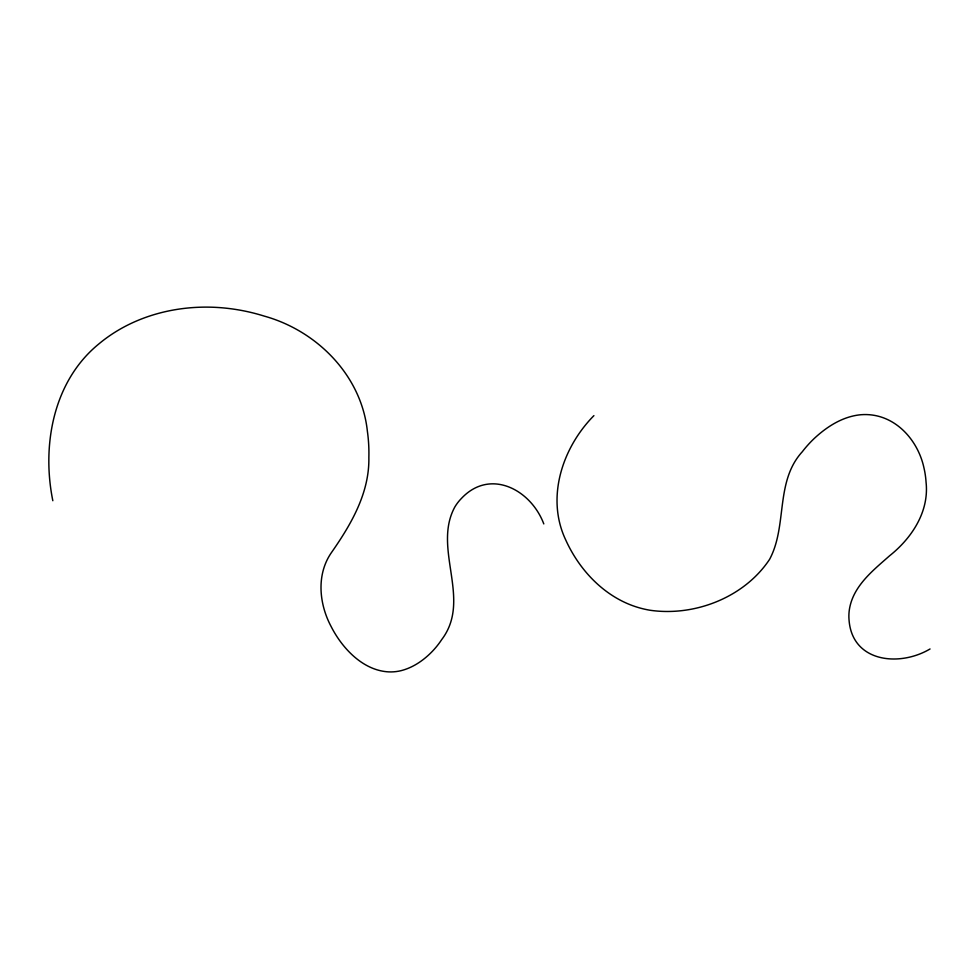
<?xml version="1.0" encoding="UTF-8"?>
<svg xmlns="http://www.w3.org/2000/svg" width="979" height="979" viewBox="0 0 979 979"><rect width="100%" height="100%" fill="white"/><g stroke="black" fill="none" stroke-linecap="round" stroke-linejoin="round"><path stroke-width="1.47" d="M593.91 415.634C562.374 447.538 545.658 497.797 565.789 540.09C578.638 568.407 601.241 593.347 630.549 604.875A100.421 97.643 -24.2 0 0 649.86 610.223C694.576 616.77 744.358 597.447 769.616 559.303C787.606 525.613 774.879 481.754 802.29 451.747A113.136 110.015 -24.2 0 1 814.112 438.604C827.035 426.501 843.054 416.295 861.067 414.717A51.826 50.394 -24.2 0 1 874.847 415.451C900.154 420.175 918.424 442.997 923.821 467.277A92.895 90.325 -24.2 0 1 926.073 482.329C929.267 511.772 911.73 538.156 889.581 555.791C872.925 570.524 853.137 585.993 849.405 609.379A45.719 44.459 -24.2 0 0 849.038 619.927C852.109 662.355 899.407 667.176 930.05 648.967M543.798 523.912C530.887 489.537 490.124 467.986 461.525 498.323A45.719 44.459 -24.2 0 0 454.941 506.779C431.996 548.509 472.282 599.332 441.725 639.568A82.787 80.498 -24.2 0 1 432.363 651.329C423.772 660.238 413.162 667.605 401.047 670.676A43.284 42.097 -24.2 0 1 388.724 671.888C367.712 670.786 350.335 655.893 338.783 639.324A114.421 111.251 -24.2 0 1 331.135 626.548C319.044 603.896 316.18 574.563 331.416 552.621C351.118 524.389 369.536 493.037 368.863 457.377A164.46 159.907 -24.2 0 0 367.37 431.176C361.471 375.544 317.025 330.731 264.257 316.107A196.742 191.309 -24.2 0 0 229.025 308.52C183.293 302.903 134.551 314.075 98.806 343.972C53.221 381.137 41.583 445.408 52.829 500.722"/></g></svg>
